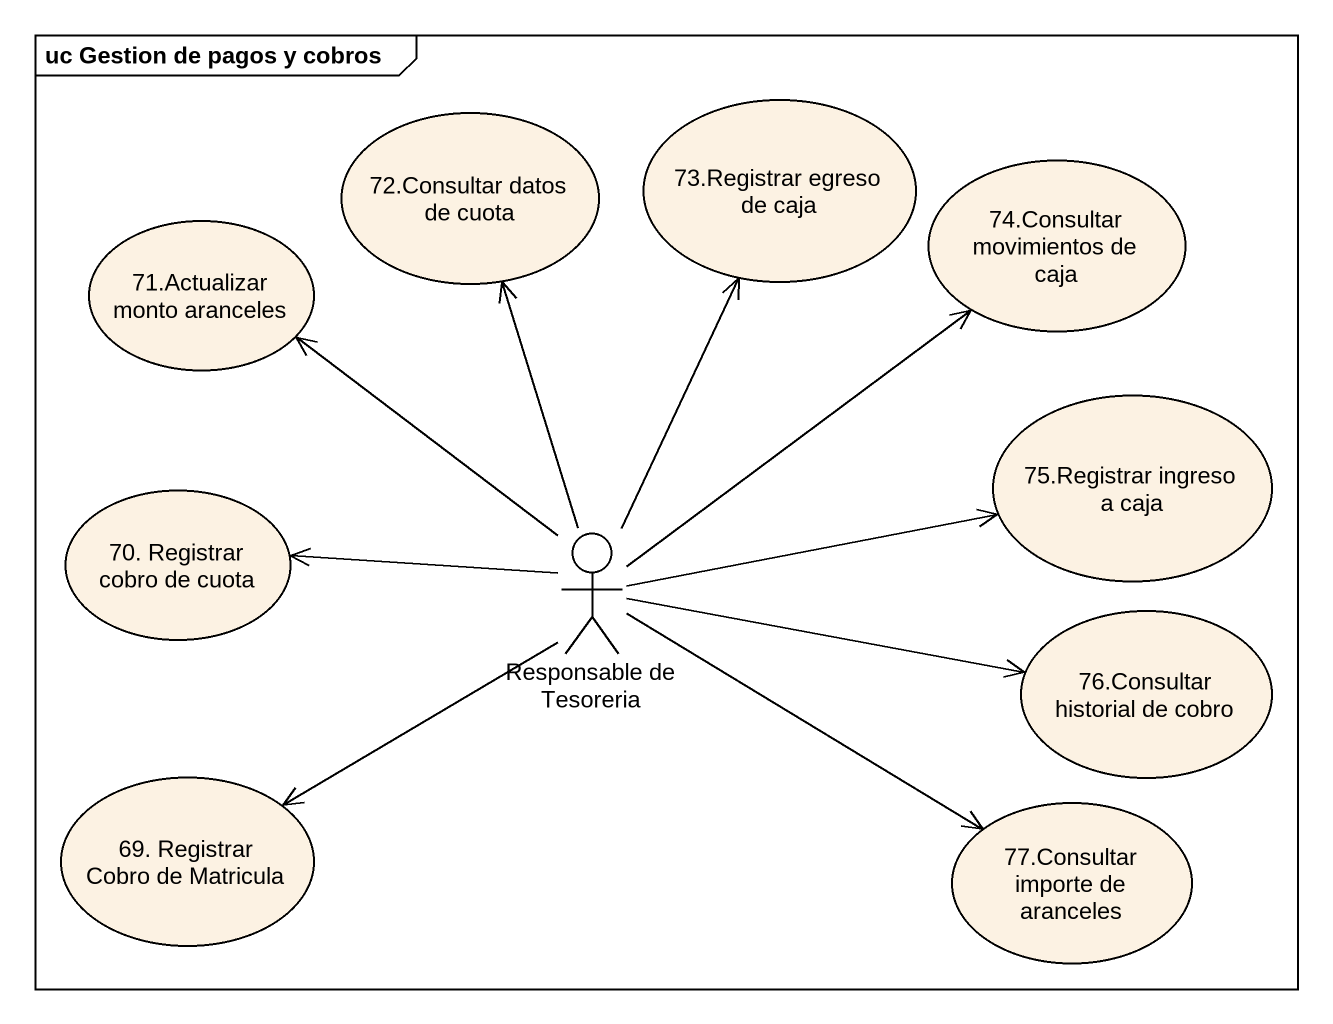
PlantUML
@startuml
mainframe uc Gestion de pagos y cobros
usecase "72.Consultar datos de cuota" as u72_Consultar_datos_de_cuota
usecase "73.Registrar egreso de caja" as u73_Registrar_egreso_de_caja
usecase "74.Consultar movimientos de caja" as u74_Consultar_movimientos_de
usecase "71.Actualizar monto aranceles" as u71_Actualizar_monto
usecase "75.Registrar ingreso a caja" as u75_Registrar_ingreso_a_caja
usecase "70. Registrar cobro de cuota" as u70_Registrar_cobro_de_cuota
actor "Responsable de Tesoreria" as Responsable_de_Tesoreria
usecase "76.Consultar historial de cobro" as u76_Consultar_historial_de
usecase "69. Registrar Cobro de Matricula" as u69_Registrar_Cobro_de
usecase "77.Consultar importe de aranceles" as u77_Consultar_importe_de
Responsable_de_Tesoreria -up-> u72_Consultar_datos_de_cuota
Responsable_de_Tesoreria -up-> u73_Registrar_egreso_de_caja
Responsable_de_Tesoreria -up-> u74_Consultar_movimientos_de
Responsable_de_Tesoreria -up-> u71_Actualizar_monto
Responsable_de_Tesoreria -right-> u75_Registrar_ingreso_a_caja
Responsable_de_Tesoreria -left-> u70_Registrar_cobro_de_cuota
Responsable_de_Tesoreria -right-> u76_Consultar_historial_de
Responsable_de_Tesoreria -left-> u69_Registrar_Cobro_de
Responsable_de_Tesoreria -right-> u77_Consultar_importe_de
@enduml
